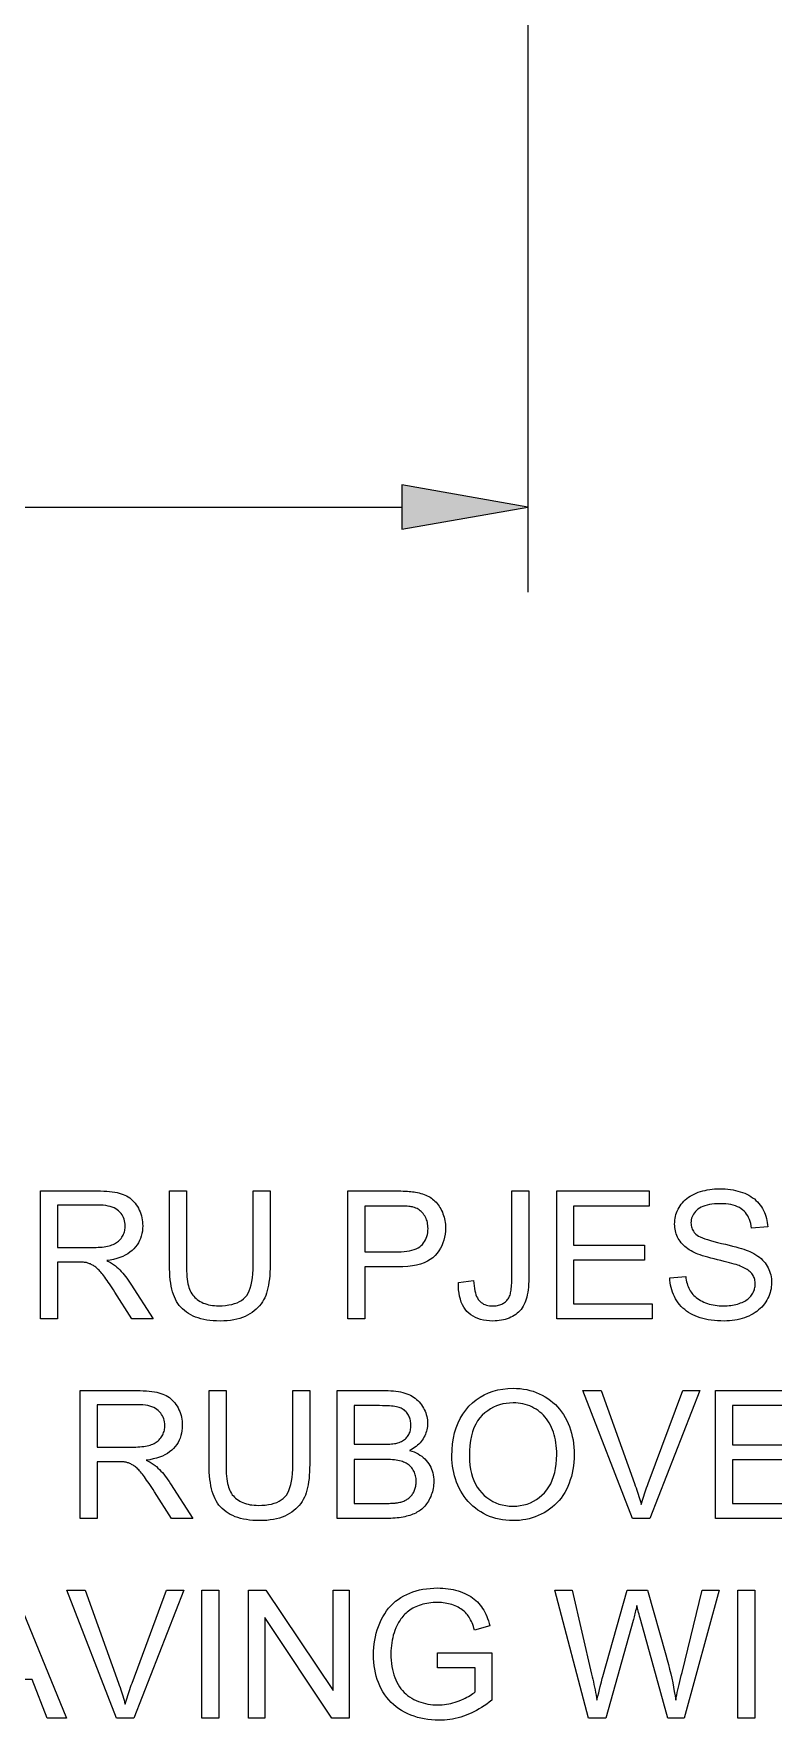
# Model space of a CAD drawing. Extents: x 0 to 297, y 0 to 420.
# Drawn here: x 254.61 to 271.96, y 201.06 to 240.62 of the extents above; entities that cross this region are included whole.
import ezdxf

# ---------------------------------------------------------------- set-up
doc = ezdxf.new("R2010")
doc.units = 0

msp = doc.modelspace()

# ---------------------------------------------------------------- linework, layer by layer
at = {"color": 7, "lineweight": 13}
for p, q in [((266.203, 271.213), (266.203, 227.518)), ((199.758, 229.518), (263.249, 229.518))]:
    msp.add_line(p, q, dxfattribs=at)
for points in [[(263.249, 228.997), (266.203, 229.518), (263.249, 230.039)], [(254.771, 210.477), (254.771, 213.477), (256.101, 213.477), (256.179, 213.476), (256.254, 213.474), (256.324, 213.47), (256.391, 213.464), (256.454, 213.457), (256.513, 213.448), (256.568, 213.437), (256.62, 213.425), (256.667, 213.411), (256.711, 213.396), (256.752, 213.379), (256.791, 213.359), (256.829, 213.336), (256.864, 213.312), (256.899, 213.284), (256.931, 213.255), (256.962, 213.222), (256.991, 213.188), (257.019, 213.15), (257.044, 213.111), (257.068, 213.069), (257.089, 213.027), (257.108, 212.984), (257.124, 212.94), (257.138, 212.895), (257.149, 212.85), (257.158, 212.803), (257.164, 212.756), (257.168, 212.707), (257.169, 212.658), (257.167, 212.596), (257.161, 212.535), (257.151, 212.476), (257.136, 212.419), (257.118, 212.364), (257.095, 212.311), (257.068, 212.261), (257.037, 212.212), (257.002, 212.165), (256.963, 212.12), (256.919, 212.078), (256.871, 212.039), (256.818, 212.003), (256.761, 211.971), (256.7, 211.941), (256.634, 211.915), (256.563, 211.892), (256.488, 211.872), (256.408, 211.855), (256.324, 211.842), (256.355, 211.827), (256.384, 211.812), (256.412, 211.797), (256.438, 211.782), (256.463, 211.767), (256.486, 211.752), (256.508, 211.737), (256.528, 211.722), (256.546, 211.707), (256.564, 211.692), (256.598, 211.66), (256.632, 211.625), (256.666, 211.59), (256.7, 211.552), (256.733, 211.513), (256.766, 211.472), (256.798, 211.43), (256.83, 211.386), (256.862, 211.341), (256.893, 211.293), (257.415, 210.477), (256.916, 210.477), (256.519, 211.101), (256.484, 211.154), (256.451, 211.204), (256.42, 211.252), (256.389, 211.297), (256.36, 211.339), (256.332, 211.38), (256.305, 211.417), (256.28, 211.452), (256.255, 211.485), (256.232, 211.514), (256.21, 211.542), (256.188, 211.568), (256.167, 211.593), (256.146, 211.615), (256.125, 211.636), (256.105, 211.655), (256.086, 211.673), (256.067, 211.689), (256.049, 211.703), (256.03, 211.715), (256.013, 211.726), (255.995, 211.737), (255.977, 211.746), (255.959, 211.755), (255.941, 211.764), (255.923, 211.771), (255.904, 211.778), (255.886, 211.784), (255.868, 211.79), (255.849, 211.795), (255.835, 211.798), (255.819, 211.8), (255.801, 211.802), (255.782, 211.804), (255.76, 211.806), (255.737, 211.807), (255.713, 211.808), (255.686, 211.809), (255.658, 211.809), (255.628, 211.809), (255.168, 211.809), (255.168, 210.477)], [(259.76, 213.477), (260.157, 213.477), (260.157, 211.744), (260.156, 211.655), (260.153, 211.57), (260.148, 211.489), (260.141, 211.412), (260.131, 211.338), (260.12, 211.268), (260.107, 211.202), (260.092, 211.139), (260.074, 211.08), (260.055, 211.025), (260.033, 210.973), (260.007, 210.923), (259.978, 210.875), (259.946, 210.828), (259.911, 210.784), (259.873, 210.742), (259.831, 210.702), (259.786, 210.663), (259.737, 210.627), (259.685, 210.593), (259.63, 210.561), (259.572, 210.533), (259.51, 210.507), (259.445, 210.486), (259.377, 210.467), (259.305, 210.452), (259.23, 210.441), (259.151, 210.432), (259.07, 210.427), (258.984, 210.426), (258.902, 210.427), (258.822, 210.432), (258.745, 210.439), (258.672, 210.449), (258.601, 210.462), (258.534, 210.478), (258.469, 210.497), (258.408, 210.519), (258.35, 210.543), (258.295, 210.571), (258.243, 210.601), (258.194, 210.634), (258.148, 210.67), (258.105, 210.708), (258.065, 210.749), (258.028, 210.792), (257.995, 210.838), (257.964, 210.887), (257.937, 210.938), (257.912, 210.992), (257.89, 211.049), (257.871, 211.11), (257.854, 211.175), (257.839, 211.244), (257.826, 211.317), (257.816, 211.394), (257.808, 211.476), (257.802, 211.561), (257.799, 211.65), (257.798, 211.744), (257.798, 213.477), (258.195, 213.477), (258.195, 211.746), (258.195, 211.67), (258.197, 211.598), (258.201, 211.53), (258.206, 211.466), (258.213, 211.406), (258.221, 211.351), (258.23, 211.299), (258.241, 211.252), (258.253, 211.209), (258.267, 211.17), (258.283, 211.133), (258.3, 211.099), (258.32, 211.066), (258.342, 211.035), (258.366, 211.006), (258.392, 210.978), (258.42, 210.952), (258.45, 210.928), (258.482, 210.905), (258.517, 210.884), (258.553, 210.865), (258.591, 210.848), (258.63, 210.833), (258.671, 210.82), (258.714, 210.809), (258.758, 210.8), (258.803, 210.793), (258.85, 210.788), (258.899, 210.785), (258.95, 210.784), (259.035, 210.786), (259.115, 210.792), (259.19, 210.802), (259.26, 210.816), (259.325, 210.834), (259.385, 210.855), (259.439, 210.881), (259.489, 210.911), (259.534, 210.945), (259.574, 210.982), (259.609, 211.026), (259.641, 211.076), (259.669, 211.134), (259.693, 211.2), (259.713, 211.272), (259.73, 211.352), (259.743, 211.44), (259.753, 211.534), (259.758, 211.636), (259.76, 211.746)], [(261.982, 210.477), (261.982, 213.477), (263.114, 213.477), (263.172, 213.477), (263.228, 213.476), (263.281, 213.474), (263.33, 213.472), (263.378, 213.47), (263.422, 213.467), (263.463, 213.463), (263.502, 213.459), (263.537, 213.454), (263.57, 213.448), (263.614, 213.44), (263.656, 213.431), (263.697, 213.42), (263.736, 213.408), (263.773, 213.395), (263.81, 213.38), (263.845, 213.364), (263.878, 213.347), (263.91, 213.328), (263.941, 213.308), (263.97, 213.287), (263.998, 213.263), (264.025, 213.239), (264.051, 213.212), (264.076, 213.184), (264.099, 213.154), (264.121, 213.123), (264.142, 213.09), (264.162, 213.055), (264.181, 213.019), (264.199, 212.981), (264.214, 212.943), (264.228, 212.903), (264.24, 212.864), (264.25, 212.823), (264.258, 212.782), (264.264, 212.74), (264.269, 212.697), (264.271, 212.654), (264.272, 212.609), (264.27, 212.534), (264.263, 212.461), (264.25, 212.39), (264.233, 212.322), (264.211, 212.256), (264.185, 212.192), (264.153, 212.131), (264.116, 212.072), (264.075, 212.016), (264.029, 211.962), (263.976, 211.911), (263.916, 211.866), (263.847, 211.826), (263.771, 211.792), (263.687, 211.763), (263.595, 211.739), (263.495, 211.72), (263.388, 211.707), (263.272, 211.699), (263.149, 211.697), (262.379, 211.697), (262.379, 210.477)], [(264.575, 211.328), (264.933, 211.377), (264.937, 211.311), (264.943, 211.249), (264.951, 211.191), (264.961, 211.137), (264.973, 211.088), (264.987, 211.043), (265.002, 211.002), (265.02, 210.966), (265.04, 210.934), (265.062, 210.907), (265.086, 210.883), (265.112, 210.861), (265.139, 210.842), (265.168, 210.825), (265.199, 210.812), (265.231, 210.8), (265.266, 210.791), (265.302, 210.785), (265.34, 210.781), (265.379, 210.78), (265.409, 210.78), (265.438, 210.783), (265.465, 210.786), (265.492, 210.791), (265.519, 210.797), (265.544, 210.804), (265.568, 210.813), (265.592, 210.824), (265.615, 210.835), (265.637, 210.848), (265.658, 210.863), (265.678, 210.878), (265.696, 210.894), (265.713, 210.911), (265.729, 210.929), (265.743, 210.948), (265.756, 210.968), (265.768, 210.989), (265.778, 211.012), (265.787, 211.035), (265.794, 211.06), (265.801, 211.087), (265.807, 211.118), (265.813, 211.151), (265.817, 211.187), (265.821, 211.226), (265.824, 211.268), (265.826, 211.313), (265.827, 211.36), (265.828, 211.41), (265.828, 213.477), (266.225, 213.477), (266.225, 211.433), (266.224, 211.359), (266.221, 211.289), (266.216, 211.222), (266.21, 211.159), (266.202, 211.099), (266.192, 211.042), (266.18, 210.989), (266.166, 210.939), (266.151, 210.892), (266.133, 210.849), (266.114, 210.809), (266.093, 210.771), (266.069, 210.734), (266.044, 210.7), (266.016, 210.667), (265.986, 210.637), (265.954, 210.608), (265.92, 210.582), (265.883, 210.557), (265.845, 210.534), (265.805, 210.514), (265.763, 210.495), (265.72, 210.479), (265.676, 210.465), (265.63, 210.453), (265.583, 210.443), (265.535, 210.436), (265.485, 210.43), (265.434, 210.427), (265.381, 210.426), (265.304, 210.428), (265.231, 210.435), (265.161, 210.446), (265.095, 210.462), (265.033, 210.483), (264.974, 210.508), (264.919, 210.537), (264.868, 210.571), (264.821, 210.61), (264.777, 210.653), (264.737, 210.701), (264.702, 210.753), (264.67, 210.809), (264.644, 210.87), (264.621, 210.935), (264.603, 211.005), (264.59, 211.079), (264.581, 211.158), (264.576, 211.241)], [(266.881, 210.477), (266.881, 213.477), (269.051, 213.477), (269.051, 213.123), (267.278, 213.123), (267.278, 212.204), (268.938, 212.204), (268.938, 211.852), (267.278, 211.852), (267.278, 210.831), (269.12, 210.831), (269.12, 210.477)], [(269.534, 211.441), (269.908, 211.474), (269.914, 211.429), (269.922, 211.387), (269.93, 211.346), (269.941, 211.306), (269.952, 211.269), (269.965, 211.232), (269.98, 211.198), (269.996, 211.165), (270.013, 211.134), (270.032, 211.104), (270.052, 211.076), (270.075, 211.049), (270.1, 211.023), (270.127, 210.998), (270.156, 210.974), (270.187, 210.951), (270.221, 210.929), (270.256, 210.909), (270.294, 210.889), (270.334, 210.871), (270.375, 210.854), (270.418, 210.839), (270.461, 210.825), (270.506, 210.814), (270.551, 210.804), (270.598, 210.796), (270.645, 210.79), (270.694, 210.785), (270.743, 210.783), (270.794, 210.782), (270.839, 210.783), (270.883, 210.785), (270.926, 210.788), (270.967, 210.793), (271.008, 210.799), (271.048, 210.806), (271.086, 210.815), (271.124, 210.825), (271.16, 210.837), (271.195, 210.849), (271.229, 210.863), (271.261, 210.878), (271.292, 210.894), (271.32, 210.911), (271.347, 210.929), (271.372, 210.948), (271.395, 210.968), (271.417, 210.99), (271.436, 211.012), (271.454, 211.035), (271.47, 211.058), (271.485, 211.082), (271.497, 211.107), (271.508, 211.132), (271.518, 211.158), (271.525, 211.184), (271.531, 211.21), (271.536, 211.237), (271.538, 211.264), (271.539, 211.291), (271.538, 211.319), (271.536, 211.346), (271.532, 211.373), (271.526, 211.399), (271.519, 211.424), (271.51, 211.448), (271.499, 211.472), (271.487, 211.494), (271.473, 211.517), (271.457, 211.538), (271.44, 211.559), (271.42, 211.579), (271.398, 211.598), (271.375, 211.617), (271.349, 211.635), (271.321, 211.652), (271.29, 211.669), (271.258, 211.685), (271.224, 211.7), (271.187, 211.715), (271.16, 211.725), (271.127, 211.736), (271.088, 211.748), (271.044, 211.761), (270.993, 211.775), (270.937, 211.79), (270.875, 211.806), (270.807, 211.824), (270.733, 211.842), (270.653, 211.861), (270.573, 211.881), (270.497, 211.901), (270.427, 211.92), (270.362, 211.939), (270.301, 211.958), (270.246, 211.976), (270.196, 211.995), (270.15, 212.013), (270.109, 212.031), (270.074, 212.049), (270.032, 212.072), (269.992, 212.096), (269.955, 212.121), (269.919, 212.147), (269.886, 212.175), (269.855, 212.203), (269.827, 212.233), (269.8, 212.263), (269.776, 212.295), (269.754, 212.328), (269.734, 212.362), (269.716, 212.396), (269.7, 212.432), (269.686, 212.468), (269.674, 212.505), (269.665, 212.542), (269.658, 212.581), (269.652, 212.62), (269.649, 212.66), (269.648, 212.701), (269.649, 212.746), (269.653, 212.791), (269.66, 212.835), (269.669, 212.878), (269.68, 212.921), (269.695, 212.963), (269.711, 213.005), (269.731, 213.046), (269.753, 213.086), (269.777, 213.126), (269.804, 213.165), (269.833, 213.201), (269.865, 213.236), (269.899, 213.269), (269.936, 213.3), (269.974, 213.329), (270.016, 213.356), (270.059, 213.381), (270.105, 213.404), (270.154, 213.426), (270.204, 213.445), (270.255, 213.463), (270.307, 213.478), (270.361, 213.491), (270.415, 213.503), (270.471, 213.512), (270.527, 213.519), (270.585, 213.524), (270.644, 213.527), (270.704, 213.528), (270.77, 213.527), (270.834, 213.524), (270.897, 213.518), (270.958, 213.511), (271.018, 213.501), (271.076, 213.489), (271.132, 213.475), (271.187, 213.459), (271.241, 213.441), (271.292, 213.421), (271.342, 213.398), (271.39, 213.374), (271.435, 213.347), (271.477, 213.318), (271.518, 213.288), (271.556, 213.255), (271.591, 213.221), (271.625, 213.184), (271.656, 213.145), (271.684, 213.104), (271.71, 213.062), (271.734, 213.019), (271.755, 212.974), (271.774, 212.929), (271.79, 212.882), (271.803, 212.834), (271.814, 212.785), (271.822, 212.735), (271.828, 212.684), (271.832, 212.632), (271.451, 212.603), (271.443, 212.659), (271.433, 212.711), (271.419, 212.761), (271.403, 212.808), (271.384, 212.853), (271.362, 212.894), (271.336, 212.933), (271.308, 212.969), (271.277, 213.002), (271.243, 213.033), (271.206, 213.06), (271.166, 213.085), (271.122, 213.107), (271.075, 213.126), (271.024, 213.142), (270.97, 213.155), (270.913, 213.165), (270.852, 213.172), (270.788, 213.177), (270.72, 213.178), (270.65, 213.177), (270.584, 213.173), (270.522, 213.166), (270.464, 213.157), (270.409, 213.145), (270.359, 213.131), (270.312, 213.113), (270.269, 213.094), (270.23, 213.071), (270.196, 213.046), (270.164, 213.019), (270.136, 212.991), (270.112, 212.962), (270.09, 212.932), (270.072, 212.901), (270.057, 212.868), (270.046, 212.835), (270.037, 212.8), (270.032, 212.765), (270.031, 212.728), (270.032, 212.696), (270.035, 212.666), (270.041, 212.636), (270.049, 212.608), (270.06, 212.581), (270.073, 212.555), (270.088, 212.53), (270.105, 212.506), (270.125, 212.483), (270.147, 212.462), (270.174, 212.441), (270.208, 212.42), (270.249, 212.399), (270.298, 212.378), (270.354, 212.356), (270.418, 212.335), (270.489, 212.313), (270.567, 212.292), (270.653, 212.27), (270.746, 212.248), (270.84, 212.226), (270.927, 212.205), (271.009, 212.185), (271.085, 212.165), (271.154, 212.145), (271.217, 212.127), (271.275, 212.108), (271.326, 212.091), (271.371, 212.073), (271.41, 212.057), (271.461, 212.032), (271.509, 212.006), (271.555, 211.979), (271.598, 211.95), (271.638, 211.92), (271.675, 211.889), (271.71, 211.856), (271.741, 211.822), (271.771, 211.787), (271.797, 211.751), (271.821, 211.713), (271.842, 211.674), (271.861, 211.635), (271.877, 211.594), (271.89, 211.552), (271.902, 211.508), (271.91, 211.464), (271.917, 211.418), (271.92, 211.372), (271.922, 211.324), (271.92, 211.277), (271.916, 211.229), (271.909, 211.183), (271.9, 211.137), (271.887, 211.092), (271.872, 211.047), (271.854, 211.002), (271.834, 210.959), (271.811, 210.916), (271.785, 210.873), (271.756, 210.831), (271.725, 210.792), (271.692, 210.754), (271.656, 210.719), (271.618, 210.685), (271.577, 210.653), (271.534, 210.623), (271.489, 210.594), (271.441, 210.568), (271.391, 210.543), (271.339, 210.521), (271.285, 210.501), (271.231, 210.483), (271.175, 210.468), (271.118, 210.455), (271.059, 210.445), (271, 210.436), (270.938, 210.43), (270.876, 210.427), (270.813, 210.426), (270.732, 210.427), (270.655, 210.431), (270.58, 210.436), (270.508, 210.445), (270.438, 210.455), (270.371, 210.468), (270.307, 210.484), (270.245, 210.502), (270.186, 210.522), (270.13, 210.544), (270.076, 210.569), (270.025, 210.597), (269.976, 210.626), (269.929, 210.659), (269.884, 210.693), (269.842, 210.73), (269.803, 210.769), (269.766, 210.811), (269.731, 210.855), (269.698, 210.902), (269.668, 210.95), (269.642, 210.999), (269.618, 211.05), (269.597, 211.102), (269.579, 211.156), (269.564, 211.21), (269.552, 211.266), (269.543, 211.323), (269.537, 211.381)], [(255.168, 212.153), (256.021, 212.153), (256.075, 212.153), (256.125, 212.155), (256.174, 212.158), (256.22, 212.162), (256.264, 212.167), (256.305, 212.173), (256.344, 212.18), (256.381, 212.189), (256.415, 212.199), (256.447, 212.209), (256.477, 212.221), (256.505, 212.234), (256.532, 212.249), (256.558, 212.265), (256.582, 212.282), (256.605, 212.301), (256.626, 212.321), (256.645, 212.342), (256.664, 212.365), (256.68, 212.389), (256.695, 212.414), (256.709, 212.44), (256.721, 212.465), (256.731, 212.492), (256.74, 212.518), (256.747, 212.546), (256.753, 212.573), (256.757, 212.601), (256.759, 212.63), (256.76, 212.658), (256.758, 212.7), (256.754, 212.74), (256.746, 212.779), (256.735, 212.817), (256.721, 212.852), (256.704, 212.887), (256.684, 212.919), (256.661, 212.95), (256.635, 212.98), (256.605, 213.008), (256.573, 213.034), (256.537, 213.058), (256.497, 213.078), (256.453, 213.096), (256.406, 213.111), (256.356, 213.123), (256.301, 213.133), (256.244, 213.14), (256.182, 213.144), (256.117, 213.145), (255.168, 213.145)], [(262.379, 212.051), (263.155, 212.051), (263.23, 212.052), (263.3, 212.056), (263.366, 212.063), (263.427, 212.074), (263.484, 212.086), (263.536, 212.102), (263.584, 212.121), (263.628, 212.142), (263.667, 212.167), (263.701, 212.194), (263.732, 212.224), (263.76, 212.256), (263.784, 212.29), (263.805, 212.327), (263.823, 212.366), (263.837, 212.408), (263.848, 212.452), (263.857, 212.498), (263.861, 212.546), (263.863, 212.597), (263.862, 212.634), (263.859, 212.67), (263.854, 212.705), (263.848, 212.739), (263.839, 212.772), (263.829, 212.803), (263.816, 212.834), (263.802, 212.864), (263.786, 212.892), (263.768, 212.919), (263.748, 212.945), (263.727, 212.969), (263.705, 212.992), (263.682, 213.012), (263.658, 213.031), (263.632, 213.047), (263.605, 213.062), (263.577, 213.075), (263.548, 213.087), (263.517, 213.096), (263.495, 213.101), (263.47, 213.106), (263.442, 213.11), (263.41, 213.113), (263.374, 213.116), (263.336, 213.119), (263.294, 213.121), (263.248, 213.122), (263.199, 213.123), (263.147, 213.123), (262.379, 213.123)], [(255.701, 205.795), (255.701, 208.795), (257.031, 208.795), (257.109, 208.794), (257.184, 208.792), (257.255, 208.788), (257.321, 208.782), (257.384, 208.775), (257.443, 208.766), (257.498, 208.755), (257.55, 208.743), (257.597, 208.729), (257.641, 208.714), (257.682, 208.697), (257.721, 208.677), (257.759, 208.654), (257.795, 208.629), (257.829, 208.602), (257.861, 208.572), (257.892, 208.54), (257.921, 208.505), (257.949, 208.468), (257.975, 208.428), (257.998, 208.387), (258.019, 208.345), (258.038, 208.302), (258.054, 208.258), (258.068, 208.213), (258.079, 208.167), (258.088, 208.121), (258.094, 208.074), (258.098, 208.025), (258.099, 207.976), (258.097, 207.913), (258.091, 207.853), (258.081, 207.794), (258.066, 207.737), (258.048, 207.682), (258.025, 207.629), (257.998, 207.578), (257.967, 207.53), (257.932, 207.483), (257.893, 207.438), (257.849, 207.396), (257.801, 207.357), (257.748, 207.321), (257.691, 207.288), (257.63, 207.259), (257.564, 207.233), (257.493, 207.21), (257.418, 207.19), (257.338, 207.173), (257.254, 207.16), (257.285, 207.145), (257.314, 207.13), (257.342, 207.114), (257.368, 207.099), (257.393, 207.085), (257.416, 207.07), (257.438, 207.055), (257.458, 207.04), (257.477, 207.025), (257.494, 207.01), (257.528, 206.978), (257.562, 206.943), (257.596, 206.907), (257.63, 206.87), (257.663, 206.831), (257.696, 206.79), (257.728, 206.748), (257.76, 206.704), (257.792, 206.658), (257.823, 206.611), (258.345, 205.795), (257.846, 205.795), (257.449, 206.419), (257.414, 206.472), (257.382, 206.522), (257.35, 206.57), (257.319, 206.615), (257.29, 206.657), (257.262, 206.697), (257.235, 206.735), (257.21, 206.77), (257.185, 206.802), (257.162, 206.832), (257.14, 206.86), (257.118, 206.886), (257.097, 206.911), (257.076, 206.933), (257.055, 206.954), (257.036, 206.973), (257.016, 206.991), (256.997, 207.007), (256.979, 207.021), (256.961, 207.033), (256.943, 207.044), (256.925, 207.054), (256.907, 207.064), (256.889, 207.073), (256.871, 207.081), (256.853, 207.089), (256.834, 207.096), (256.816, 207.102), (256.798, 207.108), (256.779, 207.113), (256.765, 207.115), (256.749, 207.118), (256.731, 207.12), (256.712, 207.122), (256.69, 207.123), (256.667, 207.125), (256.643, 207.126), (256.616, 207.126), (256.588, 207.127), (256.558, 207.127), (256.098, 207.127), (256.098, 205.795)], [(260.69, 208.795), (261.087, 208.795), (261.087, 207.062), (261.086, 206.973), (261.083, 206.888), (261.078, 206.807), (261.071, 206.73), (261.062, 206.656), (261.05, 206.586), (261.037, 206.52), (261.022, 206.457), (261.004, 206.398), (260.985, 206.343), (260.963, 206.291), (260.937, 206.241), (260.909, 206.193), (260.877, 206.146), (260.841, 206.102), (260.803, 206.06), (260.761, 206.019), (260.716, 205.981), (260.667, 205.945), (260.615, 205.91), (260.56, 205.879), (260.502, 205.85), (260.44, 205.825), (260.375, 205.804), (260.307, 205.785), (260.235, 205.77), (260.16, 205.759), (260.081, 205.75), (260, 205.745), (259.915, 205.744), (259.832, 205.745), (259.752, 205.749), (259.675, 205.757), (259.602, 205.767), (259.531, 205.78), (259.464, 205.796), (259.4, 205.815), (259.338, 205.837), (259.28, 205.861), (259.225, 205.889), (259.173, 205.919), (259.124, 205.952), (259.078, 205.988), (259.035, 206.026), (258.995, 206.067), (258.958, 206.11), (258.925, 206.156), (258.894, 206.205), (258.867, 206.256), (258.842, 206.309), (258.82, 206.367), (258.801, 206.428), (258.784, 206.493), (258.769, 206.562), (258.756, 206.635), (258.746, 206.712), (258.738, 206.794), (258.732, 206.879), (258.729, 206.968), (258.728, 207.062), (258.728, 208.795), (259.125, 208.795), (259.125, 207.064), (259.125, 206.987), (259.128, 206.915), (259.131, 206.848), (259.136, 206.784), (259.143, 206.724), (259.151, 206.669), (259.16, 206.617), (259.171, 206.57), (259.183, 206.527), (259.197, 206.488), (259.213, 206.451), (259.23, 206.417), (259.25, 206.384), (259.272, 206.353), (259.296, 206.324), (259.322, 206.296), (259.35, 206.27), (259.38, 206.246), (259.413, 206.223), (259.447, 206.202), (259.483, 206.183), (259.521, 206.166), (259.56, 206.151), (259.601, 206.138), (259.644, 206.127), (259.688, 206.118), (259.733, 206.111), (259.781, 206.106), (259.829, 206.103), (259.88, 206.102), (259.965, 206.104), (260.045, 206.11), (260.12, 206.12), (260.19, 206.134), (260.255, 206.151), (260.315, 206.173), (260.369, 206.199), (260.419, 206.229), (260.464, 206.263), (260.504, 206.3), (260.539, 206.344), (260.571, 206.394), (260.599, 206.452), (260.623, 206.518), (260.644, 206.59), (260.66, 206.67), (260.673, 206.758), (260.683, 206.852), (260.688, 206.954), (260.69, 207.064)], [(261.732, 205.795), (261.732, 208.795), (262.857, 208.795), (262.925, 208.794), (262.989, 208.791), (263.051, 208.787), (263.11, 208.78), (263.167, 208.772), (263.221, 208.762), (263.272, 208.75), (263.32, 208.737), (263.366, 208.721), (263.409, 208.704), (263.449, 208.685), (263.488, 208.663), (263.525, 208.64), (263.56, 208.615), (263.594, 208.588), (263.626, 208.559), (263.655, 208.528), (263.683, 208.495), (263.71, 208.46), (263.734, 208.423), (263.756, 208.385), (263.776, 208.347), (263.794, 208.308), (263.809, 208.269), (263.822, 208.23), (263.833, 208.19), (263.841, 208.15), (263.847, 208.109), (263.851, 208.069), (263.852, 208.027), (263.851, 207.989), (263.848, 207.951), (263.842, 207.914), (263.835, 207.877), (263.826, 207.841), (263.814, 207.805), (263.801, 207.769), (263.785, 207.734), (263.767, 207.699), (263.747, 207.665), (263.725, 207.632), (263.701, 207.6), (263.675, 207.569), (263.647, 207.54), (263.616, 207.512), (263.584, 207.485), (263.549, 207.459), (263.512, 207.435), (263.473, 207.413), (263.432, 207.391), (263.485, 207.374), (263.536, 207.355), (263.584, 207.333), (263.63, 207.309), (263.673, 207.283), (263.714, 207.255), (263.752, 207.224), (263.787, 207.191), (263.82, 207.156), (263.851, 207.119), (263.879, 207.08), (263.903, 207.039), (263.925, 206.997), (263.944, 206.954), (263.96, 206.909), (263.974, 206.863), (263.984, 206.815), (263.991, 206.767), (263.996, 206.716), (263.997, 206.665), (263.996, 206.623), (263.993, 206.581), (263.989, 206.541), (263.983, 206.501), (263.975, 206.461), (263.965, 206.422), (263.953, 206.384), (263.94, 206.346), (263.925, 206.309), (263.908, 206.273), (263.89, 206.237), (263.871, 206.204), (263.851, 206.171), (263.83, 206.141), (263.809, 206.112), (263.786, 206.085), (263.763, 206.06), (263.739, 206.036), (263.714, 206.014), (263.688, 205.993), (263.661, 205.974), (263.633, 205.956), (263.603, 205.939), (263.573, 205.922), (263.54, 205.907), (263.507, 205.893), (263.472, 205.879), (263.436, 205.867), (263.398, 205.855), (263.36, 205.845), (263.319, 205.835), (263.277, 205.827), (263.233, 205.819), (263.187, 205.813), (263.14, 205.807), (263.091, 205.803), (263.04, 205.799), (262.987, 205.797), (262.932, 205.795), (262.876, 205.795)], [(264.423, 207.256), (264.427, 207.402), (264.439, 207.542), (264.459, 207.675), (264.487, 207.802), (264.523, 207.922), (264.567, 208.035), (264.619, 208.143), (264.679, 208.243), (264.748, 208.338), (264.824, 208.425), (264.906, 208.506), (264.994, 208.578), (265.085, 208.641), (265.182, 208.696), (265.283, 208.742), (265.389, 208.78), (265.5, 208.81), (265.615, 208.831), (265.735, 208.844), (265.859, 208.848), (265.942, 208.846), (266.022, 208.84), (266.101, 208.83), (266.178, 208.816), (266.254, 208.798), (266.328, 208.777), (266.401, 208.751), (266.472, 208.721), (266.541, 208.687), (266.608, 208.65), (266.673, 208.608), (266.735, 208.564), (266.794, 208.516), (266.85, 208.466), (266.902, 208.412), (266.951, 208.355), (266.997, 208.295), (267.04, 208.232), (267.08, 208.165), (267.117, 208.096), (267.15, 208.024), (267.18, 207.95), (267.206, 207.874), (267.229, 207.797), (267.248, 207.717), (267.264, 207.636), (267.276, 207.552), (267.285, 207.467), (267.29, 207.38), (267.292, 207.291), (267.29, 207.2), (267.284, 207.112), (267.275, 207.026), (267.262, 206.941), (267.246, 206.858), (267.225, 206.778), (267.201, 206.699), (267.174, 206.622), (267.143, 206.547), (267.108, 206.474), (267.069, 206.404), (267.028, 206.337), (266.983, 206.274), (266.936, 206.214), (266.885, 206.158), (266.831, 206.105), (266.775, 206.056), (266.715, 206.01), (266.652, 205.968), (266.586, 205.929), (266.518, 205.894), (266.449, 205.862), (266.378, 205.834), (266.307, 205.81), (266.235, 205.79), (266.161, 205.773), (266.087, 205.76), (266.011, 205.751), (265.935, 205.745), (265.857, 205.744), (265.773, 205.746), (265.691, 205.752), (265.611, 205.762), (265.533, 205.776), (265.456, 205.795), (265.381, 205.817), (265.308, 205.844), (265.237, 205.875), (265.168, 205.909), (265.1, 205.948), (265.035, 205.991), (264.973, 206.036), (264.914, 206.085), (264.859, 206.136), (264.807, 206.19), (264.758, 206.248), (264.712, 206.308), (264.67, 206.371), (264.631, 206.438), (264.595, 206.507), (264.562, 206.578), (264.533, 206.65), (264.507, 206.723), (264.485, 206.797), (264.466, 206.871), (264.45, 206.947), (264.438, 207.023), (264.43, 207.1), (264.424, 207.177)], [(264.832, 207.25), (264.835, 207.144), (264.844, 207.042), (264.858, 206.945), (264.879, 206.853), (264.905, 206.765), (264.937, 206.682), (264.975, 206.603), (265.019, 206.529), (265.068, 206.46), (265.124, 206.395), (265.183, 206.336), (265.246, 206.283), (265.312, 206.236), (265.381, 206.196), (265.452, 206.161), (265.527, 206.133), (265.605, 206.111), (265.685, 206.096), (265.769, 206.086), (265.855, 206.083), (265.943, 206.086), (266.028, 206.096), (266.11, 206.112), (266.188, 206.134), (266.264, 206.162), (266.336, 206.197), (266.405, 206.238), (266.471, 206.285), (266.533, 206.339), (266.593, 206.398), (266.648, 206.464), (266.697, 206.535), (266.741, 206.611), (266.778, 206.693), (266.81, 206.78), (266.836, 206.872), (266.856, 206.969), (266.871, 207.072), (266.88, 207.18), (266.882, 207.293), (266.881, 207.365), (266.878, 207.436), (266.871, 207.504), (266.863, 207.571), (266.852, 207.636), (266.838, 207.699), (266.822, 207.76), (266.803, 207.819), (266.782, 207.877), (266.759, 207.932), (266.733, 207.986), (266.705, 208.037), (266.674, 208.085), (266.641, 208.131), (266.606, 208.175), (266.569, 208.216), (266.529, 208.255), (266.487, 208.291), (266.443, 208.325), (266.396, 208.356), (266.348, 208.384), (266.299, 208.41), (266.248, 208.433), (266.196, 208.452), (266.143, 208.469), (266.089, 208.482), (266.034, 208.493), (265.978, 208.5), (265.92, 208.505), (265.861, 208.506), (265.778, 208.503), (265.697, 208.495), (265.619, 208.48), (265.543, 208.46), (265.469, 208.434), (265.398, 208.402), (265.329, 208.364), (265.262, 208.321), (265.198, 208.272), (265.136, 208.217), (265.078, 208.155), (265.026, 208.085), (264.981, 208.008), (264.941, 207.923), (264.908, 207.83), (264.881, 207.73), (264.859, 207.621), (264.844, 207.505), (264.835, 207.381)], [(268.661, 205.795), (267.498, 208.795), (267.928, 208.795), (268.708, 206.615), (268.726, 206.563), (268.744, 206.512), (268.762, 206.461), (268.778, 206.411), (268.794, 206.362), (268.81, 206.313), (268.825, 206.265), (268.839, 206.217), (268.852, 206.17), (268.865, 206.124), (268.88, 206.173), (268.894, 206.222), (268.909, 206.272), (268.925, 206.321), (268.941, 206.37), (268.957, 206.419), (268.974, 206.468), (268.991, 206.517), (269.009, 206.566), (269.027, 206.615), (269.837, 208.795), (270.243, 208.795), (269.068, 205.795)], [(270.607, 205.795), (270.607, 208.795), (272.776, 208.795), (272.776, 208.441), (271.004, 208.441), (271.004, 207.522), (272.663, 207.522), (272.663, 207.17), (271.004, 207.17), (271.004, 206.149), (272.846, 206.149), (272.846, 205.795)], [(256.098, 207.471), (256.951, 207.471), (257.005, 207.471), (257.055, 207.473), (257.104, 207.476), (257.15, 207.48), (257.194, 207.485), (257.235, 207.491), (257.274, 207.498), (257.311, 207.507), (257.345, 207.516), (257.377, 207.527), (257.407, 207.539), (257.435, 207.552), (257.462, 207.567), (257.488, 207.583), (257.512, 207.6), (257.535, 207.619), (257.556, 207.639), (257.575, 207.66), (257.594, 207.683), (257.61, 207.707), (257.625, 207.732), (257.639, 207.758), (257.651, 207.783), (257.661, 207.81), (257.67, 207.836), (257.677, 207.863), (257.683, 207.891), (257.687, 207.919), (257.689, 207.947), (257.69, 207.976), (257.689, 208.018), (257.684, 208.058), (257.676, 208.097), (257.665, 208.134), (257.651, 208.17), (257.634, 208.204), (257.614, 208.237), (257.591, 208.268), (257.565, 208.298), (257.536, 208.326), (257.503, 208.352), (257.467, 208.376), (257.427, 208.396), (257.383, 208.414), (257.336, 208.429), (257.286, 208.441), (257.232, 208.451), (257.174, 208.458), (257.112, 208.462), (257.048, 208.463), (256.098, 208.463)], [(262.129, 207.534), (262.777, 207.534), (262.829, 207.535), (262.877, 207.536), (262.922, 207.537), (262.965, 207.54), (263.004, 207.543), (263.04, 207.547), (263.074, 207.551), (263.104, 207.556), (263.132, 207.562), (263.156, 207.569), (263.186, 207.579), (263.214, 207.589), (263.24, 207.601), (263.265, 207.615), (263.289, 207.629), (263.311, 207.644), (263.331, 207.661), (263.35, 207.679), (263.368, 207.698), (263.384, 207.718), (263.399, 207.74), (263.412, 207.762), (263.423, 207.786), (263.433, 207.81), (263.442, 207.836), (263.449, 207.863), (263.454, 207.891), (263.458, 207.919), (263.46, 207.949), (263.461, 207.98), (263.46, 208.01), (263.458, 208.039), (263.454, 208.067), (263.449, 208.094), (263.443, 208.121), (263.435, 208.147), (263.426, 208.172), (263.415, 208.196), (263.403, 208.22), (263.389, 208.243), (263.374, 208.265), (263.358, 208.286), (263.341, 208.305), (263.322, 208.323), (263.302, 208.339), (263.281, 208.354), (263.259, 208.367), (263.235, 208.379), (263.211, 208.39), (263.185, 208.399), (263.156, 208.407), (263.124, 208.414), (263.088, 208.42), (263.048, 208.426), (263.004, 208.43), (262.957, 208.434), (262.905, 208.437), (262.85, 208.439), (262.791, 208.44), (262.728, 208.441), (262.129, 208.441)], [(262.129, 206.149), (262.876, 206.149), (262.913, 206.149), (262.948, 206.149), (262.981, 206.15), (263.011, 206.151), (263.039, 206.152), (263.065, 206.154), (263.089, 206.156), (263.11, 206.158), (263.129, 206.16), (263.146, 206.163), (263.173, 206.168), (263.199, 206.174), (263.224, 206.181), (263.248, 206.188), (263.272, 206.196), (263.294, 206.204), (263.316, 206.214), (263.336, 206.223), (263.356, 206.234), (263.375, 206.245), (263.393, 206.257), (263.41, 206.27), (263.427, 206.284), (263.443, 206.299), (263.459, 206.315), (263.474, 206.333), (263.488, 206.351), (263.501, 206.37), (263.514, 206.39), (263.526, 206.412), (263.538, 206.434), (263.548, 206.457), (263.557, 206.481), (263.564, 206.505), (263.571, 206.53), (263.576, 206.555), (263.58, 206.582), (263.583, 206.609), (263.585, 206.636), (263.586, 206.665), (263.585, 206.698), (263.582, 206.73), (263.578, 206.761), (263.572, 206.792), (263.564, 206.821), (263.555, 206.85), (263.544, 206.878), (263.531, 206.905), (263.516, 206.931), (263.5, 206.956), (263.482, 206.98), (263.463, 207.003), (263.442, 207.024), (263.42, 207.043), (263.397, 207.062), (263.373, 207.078), (263.347, 207.093), (263.32, 207.107), (263.291, 207.119), (263.261, 207.13), (263.23, 207.14), (263.195, 207.148), (263.158, 207.156), (263.118, 207.162), (263.075, 207.168), (263.03, 207.172), (262.982, 207.176), (262.932, 207.178), (262.878, 207.18), (262.822, 207.18), (262.129, 207.18)], [(264.087, 202.289), (264.087, 202.641), (265.358, 202.643), (265.358, 201.53), (265.299, 201.485), (265.24, 201.441), (265.181, 201.401), (265.121, 201.362), (265.061, 201.326), (265, 201.292), (264.939, 201.26), (264.878, 201.231), (264.816, 201.204), (264.754, 201.179), (264.692, 201.157), (264.629, 201.137), (264.566, 201.119), (264.503, 201.104), (264.439, 201.091), (264.375, 201.08), (264.311, 201.072), (264.246, 201.066), (264.181, 201.063), (264.116, 201.062), (264.028, 201.063), (263.942, 201.069), (263.858, 201.079), (263.775, 201.092), (263.694, 201.109), (263.614, 201.13), (263.536, 201.154), (263.46, 201.183), (263.386, 201.215), (263.313, 201.251), (263.242, 201.29), (263.175, 201.333), (263.112, 201.38), (263.052, 201.429), (262.996, 201.482), (262.943, 201.539), (262.894, 201.599), (262.848, 201.662), (262.806, 201.728), (262.767, 201.798), (262.732, 201.871), (262.701, 201.945), (262.673, 202.021), (262.649, 202.098), (262.629, 202.177), (262.612, 202.258), (262.6, 202.341), (262.59, 202.425), (262.585, 202.511), (262.583, 202.598), (262.585, 202.685), (262.59, 202.771), (262.599, 202.856), (262.612, 202.939), (262.629, 203.022), (262.649, 203.103), (262.673, 203.183), (262.7, 203.262), (262.731, 203.339), (262.766, 203.416), (262.804, 203.49), (262.846, 203.56), (262.891, 203.626), (262.938, 203.688), (262.989, 203.747), (263.044, 203.801), (263.101, 203.852), (263.162, 203.898), (263.226, 203.941), (263.293, 203.98), (263.363, 204.015), (263.435, 204.046), (263.509, 204.074), (263.585, 204.098), (263.663, 204.118), (263.743, 204.134), (263.826, 204.147), (263.91, 204.156), (263.996, 204.162), (264.085, 204.164), (264.149, 204.163), (264.213, 204.16), (264.275, 204.154), (264.335, 204.147), (264.395, 204.137), (264.453, 204.126), (264.51, 204.112), (264.566, 204.096), (264.62, 204.078), (264.673, 204.058), (264.725, 204.037), (264.774, 204.013), (264.821, 203.988), (264.866, 203.961), (264.908, 203.932), (264.948, 203.902), (264.986, 203.87), (265.021, 203.837), (265.055, 203.802), (265.086, 203.765), (265.115, 203.726), (265.143, 203.685), (265.169, 203.642), (265.194, 203.596), (265.217, 203.548), (265.239, 203.498), (265.26, 203.445), (265.279, 203.39), (265.297, 203.333), (265.313, 203.274), (264.955, 203.175), (264.941, 203.22), (264.926, 203.263), (264.911, 203.304), (264.895, 203.343), (264.879, 203.38), (264.862, 203.415), (264.844, 203.448), (264.826, 203.479), (264.807, 203.508), (264.787, 203.536), (264.766, 203.561), (264.743, 203.586), (264.719, 203.609), (264.693, 203.632), (264.665, 203.654), (264.636, 203.674), (264.604, 203.693), (264.572, 203.712), (264.537, 203.729), (264.5, 203.745), (264.463, 203.76), (264.424, 203.774), (264.385, 203.786), (264.345, 203.796), (264.304, 203.804), (264.262, 203.812), (264.22, 203.817), (264.176, 203.821), (264.132, 203.823), (264.087, 203.824), (264.033, 203.823), (263.981, 203.821), (263.93, 203.817), (263.881, 203.811), (263.833, 203.803), (263.787, 203.794), (263.742, 203.784), (263.699, 203.771), (263.657, 203.757), (263.616, 203.741), (263.577, 203.724), (263.54, 203.706), (263.504, 203.687), (263.47, 203.667), (263.437, 203.645), (263.406, 203.623), (263.376, 203.6), (263.348, 203.575), (263.321, 203.55), (263.296, 203.523), (263.272, 203.496), (263.25, 203.468), (263.228, 203.44), (263.207, 203.411), (263.188, 203.382), (263.17, 203.352), (263.152, 203.321), (263.136, 203.29), (263.121, 203.259), (263.107, 203.227), (263.085, 203.17), (263.066, 203.113), (263.048, 203.055), (263.034, 202.996), (263.021, 202.937), (263.011, 202.876), (263.003, 202.814), (262.997, 202.751), (262.993, 202.688), (262.992, 202.623), (262.994, 202.544), (262.998, 202.468), (263.005, 202.394), (263.014, 202.323), (263.027, 202.255), (263.042, 202.189), (263.06, 202.126), (263.081, 202.065), (263.104, 202.007), (263.13, 201.952), (263.159, 201.899), (263.191, 201.849), (263.225, 201.802), (263.261, 201.758), (263.3, 201.716), (263.341, 201.678), (263.385, 201.642), (263.432, 201.609), (263.481, 201.578), (263.533, 201.551), (263.586, 201.526), (263.639, 201.503), (263.694, 201.484), (263.749, 201.467), (263.805, 201.452), (263.861, 201.441), (263.918, 201.431), (263.976, 201.425), (264.034, 201.421), (264.093, 201.42), (264.145, 201.421), (264.196, 201.424), (264.247, 201.429), (264.298, 201.436), (264.348, 201.444), (264.398, 201.455), (264.448, 201.468), (264.498, 201.483), (264.547, 201.5), (264.597, 201.519), (264.645, 201.539), (264.69, 201.559), (264.733, 201.58), (264.774, 201.6), (264.813, 201.621), (264.849, 201.643), (264.882, 201.664), (264.914, 201.686), (264.943, 201.708), (264.969, 201.731), (264.969, 202.289)], [(252.572, 201.113), (253.724, 204.113), (254.152, 204.113), (255.38, 201.113), (254.927, 201.113), (254.578, 202.021), (253.323, 202.021), (252.994, 201.113)], [(256.554, 201.113), (255.392, 204.113), (255.822, 204.113), (256.601, 201.933), (256.62, 201.881), (256.638, 201.83), (256.655, 201.779), (256.672, 201.729), (256.688, 201.68), (256.703, 201.631), (256.718, 201.583), (256.732, 201.535), (256.746, 201.488), (256.759, 201.442), (256.773, 201.491), (256.788, 201.54), (256.803, 201.589), (256.818, 201.639), (256.834, 201.688), (256.851, 201.737), (256.867, 201.786), (256.885, 201.835), (256.902, 201.884), (256.921, 201.933), (257.731, 204.113), (258.136, 204.113), (256.962, 201.113)], [(258.56, 201.113), (258.56, 204.113), (258.957, 204.113), (258.957, 201.113)], [(259.653, 201.113), (259.653, 204.113), (260.06, 204.113), (261.635, 201.757), (261.635, 204.113), (262.016, 204.113), (262.016, 201.113), (261.609, 201.113), (260.033, 203.47), (260.033, 201.113)], [(267.631, 201.113), (266.835, 204.113), (267.243, 204.113), (267.699, 202.146), (267.713, 202.084), (267.728, 202.023), (267.741, 201.961), (267.755, 201.9), (267.768, 201.838), (267.78, 201.777), (267.792, 201.715), (267.804, 201.654), (267.815, 201.593), (267.826, 201.532), (267.848, 201.624), (267.868, 201.708), (267.886, 201.784), (267.902, 201.852), (267.917, 201.911), (267.929, 201.963), (267.94, 202.006), (267.949, 202.041), (267.956, 202.068), (267.961, 202.087), (268.532, 204.113), (269.011, 204.113), (269.44, 202.594), (269.472, 202.482), (269.501, 202.371), (269.529, 202.261), (269.555, 202.153), (269.58, 202.046), (269.602, 201.941), (269.623, 201.837), (269.641, 201.734), (269.658, 201.632), (269.674, 201.532), (269.686, 201.59), (269.698, 201.649), (269.711, 201.71), (269.725, 201.773), (269.74, 201.838), (269.755, 201.904), (269.771, 201.972), (269.788, 202.041), (269.805, 202.112), (269.823, 202.185), (270.294, 204.113), (270.693, 204.113), (269.87, 201.113), (269.487, 201.113), (268.855, 203.398), (268.84, 203.454), (268.826, 203.504), (268.813, 203.55), (268.802, 203.592), (268.792, 203.63), (268.783, 203.663), (268.776, 203.691), (268.769, 203.715), (268.765, 203.735), (268.761, 203.75), (268.752, 203.71), (268.742, 203.67), (268.733, 203.632), (268.724, 203.595), (268.715, 203.559), (268.707, 203.525), (268.698, 203.491), (268.69, 203.459), (268.681, 203.428), (268.673, 203.398), (268.037, 201.113)], [(271.131, 201.113), (271.131, 204.113), (271.528, 204.113), (271.528, 201.113)]]:
    msp.add_lwpolyline(points, close=True, dxfattribs=at)
msp.add_solid([(263.249, 228.997), (266.203, 229.518), (263.249, 228.997), (263.249, 230.039)], dxfattribs=at)

doc.saveas('drawing.dxf')
